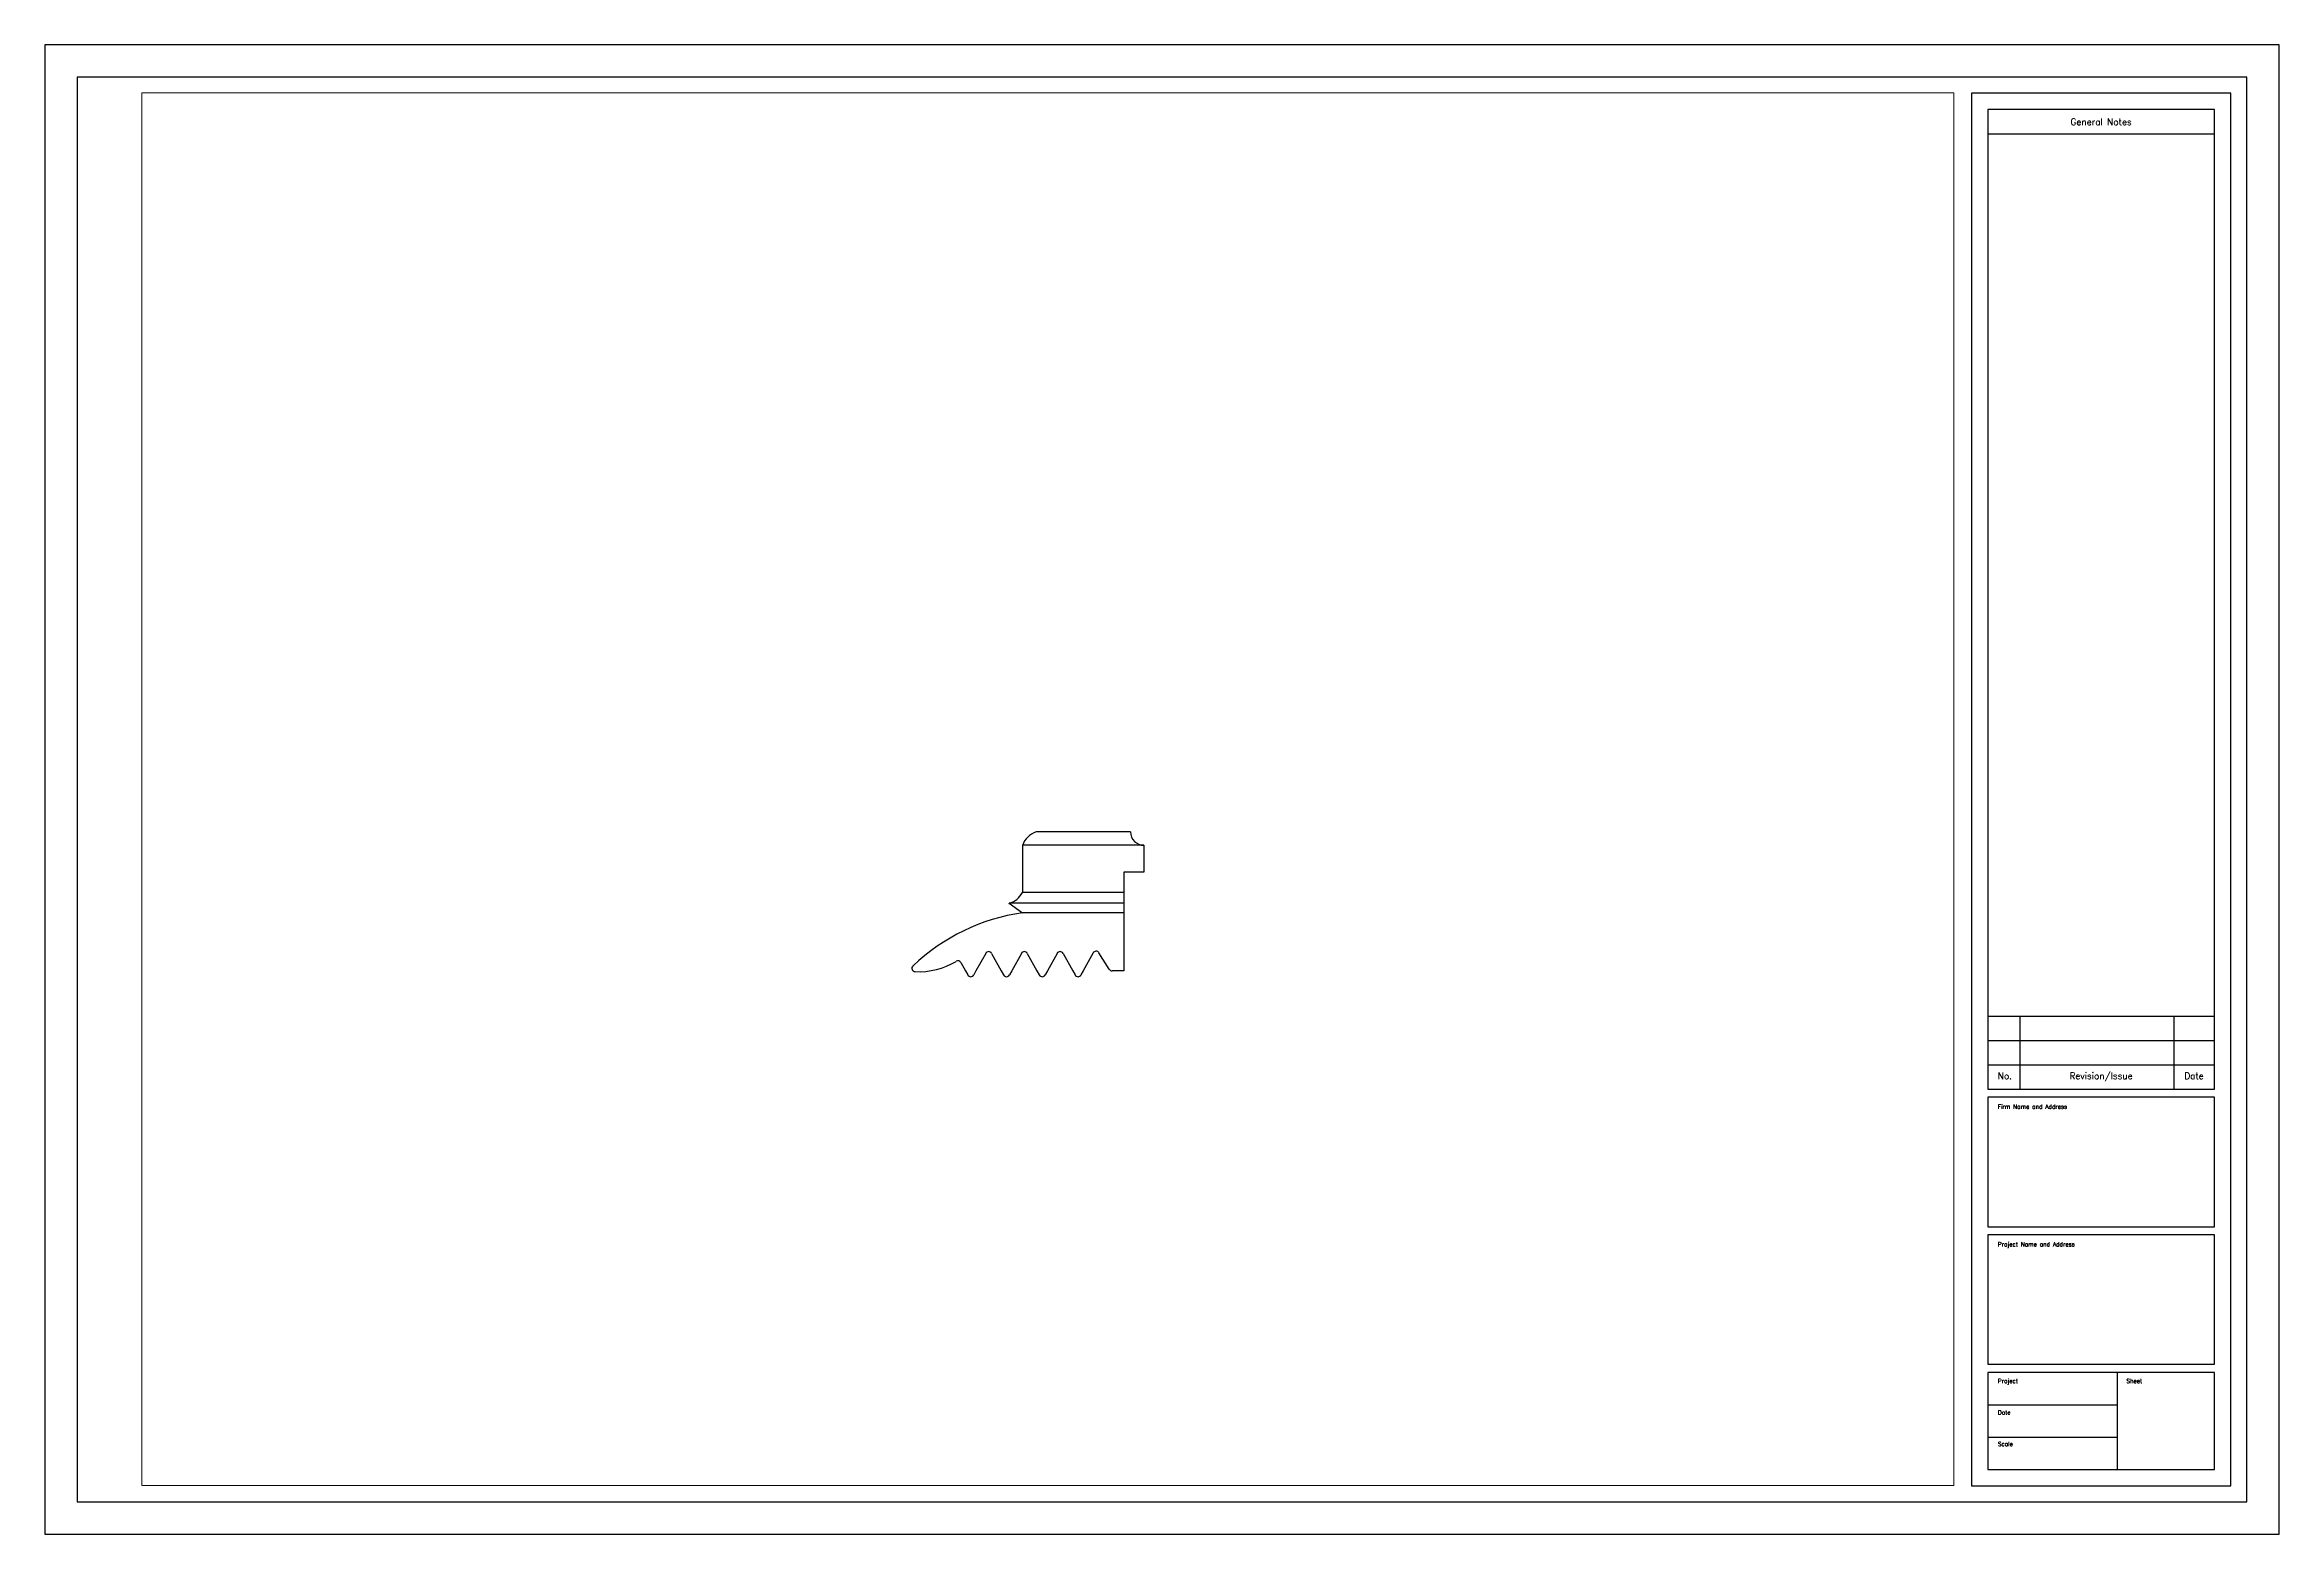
# Paper-space layout 'D-Size Layout' of a CAD drawing. Header units: millimetres, sheet in inches. Extents: x 0 to 34.5, y 0 to 23.
# The model-space entities are those that its viewports show. They can reach past a viewport. Long polylines and large blocks are cut down to what shows.
import ezdxf
from ezdxf.enums import TextEntityAlignment as Align

# ---------------------------------------------------------------- set-up
doc = ezdxf.new("R2010")
doc.units = ezdxf.units.MM
doc.header["$LTSCALE"] = 48
doc.header["$MEASUREMENT"] = 0
for name, color, linetype in [('A-Walls', 7, 'Continuous'), ('Title Block', 7, 'Continuous'), ('Viewport', 5, 'Continuous')]:
    doc.layers.add(name, color=color, linetype=linetype)
doc.styles.add('Roman', font='romans')

# ---------------------------------------------------------------- blocks, each defined once
blk = doc.blocks.new('Architectural Title Block')
for p, q in [((34.5, 23), (0, 23)), ((0, 23), (0, 0)), ((34.5, 0), (34.5, 23)), ((34, 22.5), (0.5, 22.5)), ((0.5, 22.5), (0.5, 0.5)), ((34, 0.5), (34, 22.5)), ((33.75, 22.25), (29.75, 22.25)), ((29.75, 22.25), (29.75, 0.75)), ((33.75, 0.75), (33.75, 22.25)), ((33.5, 22), (30, 22)), ((30, 22), (30, 6.875)), ((33.5, 6.875), (33.5, 22)), ((30, 21.625), (33.5, 21.625)), ((30, 8), (33.5, 8)), ((30.5, 6.875), (30.5, 8)), ((32.875, 6.875), (32.875, 8)), ((30, 7.625), (33.5, 7.625)), ((30, 7.25), (33.5, 7.25)), ((30, 6.875), (33.5, 6.875)), ((33.5, 6.75), (30, 6.75)), ((30, 6.75), (30, 4.75)), ((33.5, 4.75), (33.5, 6.75)), ((30, 4.75), (33.5, 4.75)), ((33.5, 4.625), (30, 4.625)), ((30, 4.625), (30, 2.625)), ((33.5, 2.625), (33.5, 4.625)), ((30, 2.625), (33.5, 2.625)), ((33.5, 2.5), (30, 2.5)), ((30, 2.5), (30, 1)), ((32, 1), (32, 2.5)), ((33.5, 1), (33.5, 2.5)), ((30, 2), (32, 2)), ((30, 1.5), (32, 1.5)), ((29.75, 0.75), (33.75, 0.75)), ((30, 1), (33.5, 1)), ((0.5, 0.5), (34, 0.5)), ((0, 0), (34.5, 0))]:
    blk.add_line(p, q)
at = {"style": 'Roman'}
for s, p in [('General Notes', (31.7483, 21.8078)), ('No.', (30.2636, 7.0784)), ('Revision/Issue', (31.7483, 7.0784)), ('Date', (33.1838, 7.0784))]:
    blk.add_text(s, height=0.1, dxfattribs=at).set_placement(p, align=Align.MIDDLE_CENTER)
for s, p in [('Firm Name and Address', (30.1554, 6.5711)), ('Project Name and Address', (30.1554, 4.4461)), ('Project', (30.1554, 2.3346)), ('Sheet', (32.1399, 2.3346)), ('Date', (30.1554, 1.8489)), ('Scale', (30.1554, 1.3632))]:
    blk.add_text(s, height=0.065, dxfattribs=at).set_placement(p)
at = {"color": 0, "style": 'Roman', "flags": 8}
for tag, p in [('FNAME', (-0.05, 6)), ('REVDATE', (-0.05, 3)), ('USER', (-0.05, 0))]:
    blk.add_attdef(tag, p, '', height=0.15, rotation=90, dxfattribs=at)

msp = doc.modelspace()

# ---------------------------------------------------------------- linework, layer by layer
at = {"layer": 'A-Walls', "color": 18, "true_color": 0x470001}
for p, q in [((667.2, 434.4), (597.2, 434.4)), ((677.2, 424.4), (587.2, 424.4)), ((587.2, 424.4), (587.2, 389.4)), ((677.2, 424.4), (677.2, 404.4)), ((677.2, 404.4), (662.2, 404.4)), ((662.2, 404.4), (662.2, 331.4)), ((662.2, 381.4), (577.2, 381.4)), ((577.2, 381.4), (587.2, 374.4)), ((662.2, 389.4), (587.2, 389.4)), ((662.2, 374.4), (587.2, 374.4)), ((541.5, 337.5), (544.9, 331.4)), ((544.9, 331.4), (546.6, 328.3)), ((552.7, 331.4), (551, 328.3)), ((559.9, 344.3), (552.7, 331.4)), ((564.2, 344.3), (571.4, 331.4)), ((571.4, 331.4), (573.1, 328.3)), ((579.2, 331.4), (577.5, 328.3)), ((586.4, 344.3), (579.2, 331.4)), ((590.7, 344.3), (597.9, 331.4)), ((597.9, 331.4), (599.6, 328.3)), ((605.7, 331.4), (604, 328.3)), ((612.8, 344.3), (605.7, 331.4)), ((617.2, 344.3), (624.4, 331.4)), ((624.4, 331.4), (626.1, 328.3)), ((632.2, 331.4), (630.5, 328.3)), ((639.5, 344.6), (632.2, 331.4)), ((651.4, 332.5), (643.8, 344.7)), ((662.2, 331.4), (653.5, 331.4))]:
    msp.add_line(p, q, dxfattribs=at)
for centre, radius, start, end in [((602.4, 419.1), 16.1, 108.9082, 161.0918), ((677.2, 434.4), 10, 180, 270), ((572.9, 396.9), 16.1, 285.2537, 332.0659), ((609, 225.7), 150.3, 98.3579, 133.2466), ((507.7, 333.3), 2.5, 133.2466, 267.2713), ((510.2, 385), 54.3, 267.2713, 300.8774), ((539.3, 336.3), 2.5, 28.9524, 120.8774), ((562.1, 343.1), 2.5, 28.9524, 151.0476), ((588.5, 343.1), 2.5, 28.9524, 151.0476), ((615, 343.1), 2.5, 28.9524, 151.0476), ((641.7, 343.4), 2.5, 32.0953, 151.0476), ((653.5, 333.9), 2.5, 212.0953, 270), ((548.8, 329.5), 2.5, 208.9524, 331.0476), ((575.3, 329.5), 2.5, 208.9524, 331.0476), ((601.8, 329.5), 2.5, 208.9524, 331.0476), ((628.3, 329.5), 2.5, 208.9524, 331.0476)]:
    msp.add_arc(centre, radius, start, end, dxfattribs=at)

psp = doc.layouts.new('D-Size Layout')

# ---------------------------------------------------------------- block references
at = {"layer": 'Title Block'}
psp.add_blockref('Architectural Title Block', (0, 0), dxfattribs=at)

# ---------------------------------------------------------------- viewports
at = {"layer": 'Viewport'}
psp.add_viewport(center=(15.488, 11.505), size=(27.976, 21.4991), view_center_point=(605.967, 465.994), view_height=1031.95692, dxfattribs=at)

doc.saveas('drawing.dxf')
